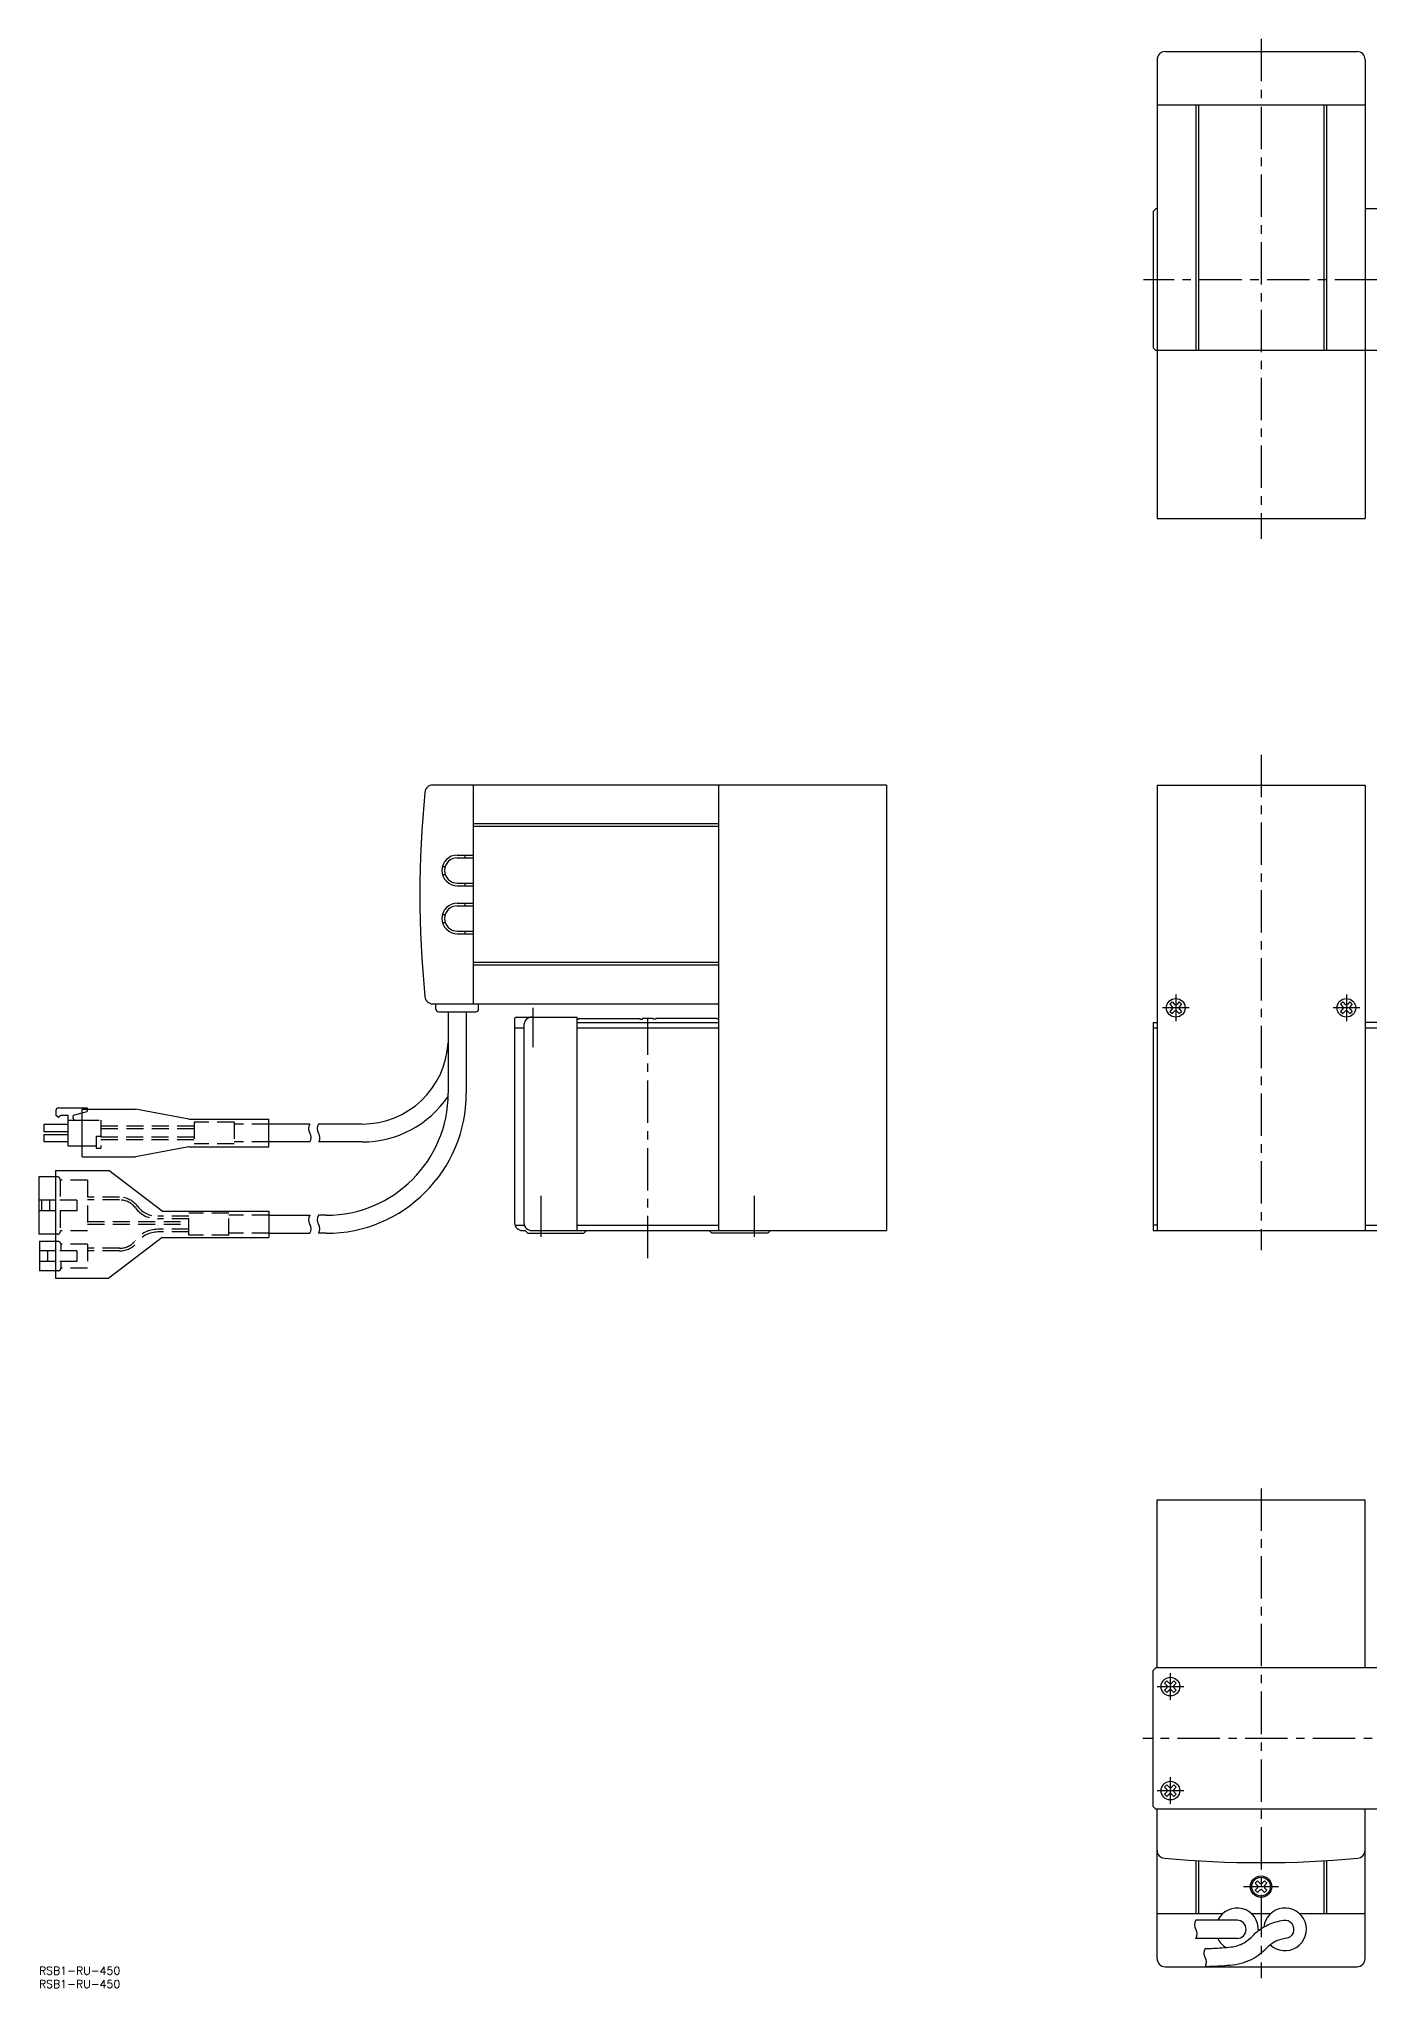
# Model space of a CAD drawing. Extents: x 0 to 1380, y -8 to 723.
# Drawn here: x 0 to 499, y -8 to 723 of the extents above; entities that cross this region are included whole.
import ezdxf

# ---------------------------------------------------------------- set-up
doc = ezdxf.new("R2010")
doc.units = 0
doc.header["$LTSCALE"] = 0.5
doc.linetypes.add('CENTER', pattern=[50.8, 31.75, -6.35, 6.35, -6.35])
doc.linetypes.add('DASHED', pattern=[19.05, 12.7, -6.35])
for name, color, linetype in [('MSM_CENTER', 1, 'CENTER'), ('MSM_CONTINUOUS', 7, 'CONTINUOUS'), ('MSM_DASHED', 4, 'DASHED'), ('MSM_NARROW', 5, 'CONTINUOUS'), ('MSM_PART_NUMBER', 7, 'CONTINUOUS')]:
    doc.layers.add(name, color=color, linetype=linetype)
doc.styles.get("Standard").update_dxf_attribs({"font": 'txt.shx', "height": 3, "bigfont": 'bigfont.shx'})

# ---------------------------------------------------------------- blocks, each defined once
blk = doc.blocks.new('*U1')
at = {"layer": 'MSM_PART_NUMBER'}
blk.add_text('RSB1-RU-450', height=3, dxfattribs=at).set_placement((0, -3))
blk = doc.blocks.new('*U2')
at = {"layer": 'MSM_PART_NUMBER'}
blk.add_text('RSB1-RU-450', height=3, dxfattribs=at).set_placement((0, -8))

msp = doc.modelspace()

# ---------------------------------------------------------------- linework, layer by layer
at = {"layer": 'MSM_CENTER'}
for p, q in [((458.39, 722.74), (458.39, 535.29)), ((1187.74, 632.5), (414.3, 632.5)), ((458.39, 454.37), (458.39, 268.59)), ((185.39, 344.74), (185.39, 359.49)), ((431.39, 359.5), (421.39, 359.5)), ((426.39, 364.5), (426.39, 354.5)), ((495.39, 359.5), (485.39, 359.5)), ((490.39, 364.5), (490.39, 354.5)), ((228.39, 265.62), (228.39, 355.5)), ((188.39, 273.68), (188.39, 289.07)), ((268.39, 273.68), (268.39, 289.07)), ((458.39, 179.31), (458.39, -4.31)), ((424.39, 100), (424.39, 110)), ((419.39, 105), (429.39, 105)), ((1179.54, 85.5), (414.05, 85.5)), ((419.39, 66), (429.39, 66)), ((424.39, 61), (424.39, 71)), ((451.85, 30), (464.93, 30))]:
    msp.add_line(p, q, dxfattribs=at)
at = {"layer": 'MSM_CONTINUOUS'}
for p, q in [((422.39, 718), (494.39, 718)), ((419.39, 715), (419.39, 543)), ((497.39, 715), (497.39, 543)), ((419.39, 698), (497.39, 698)), ((433.89, 698), (433.89, 606)), ((434.89, 698), (434.89, 606)), ((481.89, 698), (481.89, 606)), ((482.89, 698), (482.89, 606)), ((418.89, 659), (417.89, 658)), ((417.89, 658), (417.89, 607)), ((419.39, 659), (418.89, 659)), ((510.89, 659), (497.39, 659)), ((418.89, 606), (417.89, 607)), ((510.89, 606), (418.89, 606)), ((419.39, 543), (497.39, 543)), ((317.89, 443), (147.71, 443)), ((162.89, 443), (162.89, 361)), ((254.89, 443), (254.89, 276)), ((317.89, 443), (317.89, 276)), ((419.39, 443), (419.39, 276)), ((419.39, 443), (497.39, 443)), ((497.39, 443), (497.39, 276)), ((254.89, 428.5), (162.89, 428.5)), ((254.89, 427.5), (162.89, 427.5)), ((156.89, 416.75), (162.89, 416.75)), ((159.89, 415.75), (159.89, 416.75)), ((151.34, 412.5), (152.38, 412.5)), ((151.34, 409.5), (152.38, 409.5)), ((156.89, 415.75), (162.89, 415.75)), ((156.89, 406.25), (162.89, 406.25)), ((156.89, 405.25), (162.89, 405.25)), ((159.89, 405.25), (159.89, 406.25)), ((156.89, 398.75), (162.89, 398.75)), ((156.89, 397.75), (162.89, 397.75)), ((159.89, 397.75), (159.89, 398.75)), ((151.34, 394.5), (152.38, 394.5)), ((151.34, 391.5), (152.38, 391.5)), ((156.89, 388.25), (162.89, 388.25)), ((159.89, 387.25), (159.89, 388.25)), ((156.89, 387.25), (162.89, 387.25)), ((254.89, 376.5), (162.89, 376.5)), ((254.89, 375.5), (162.89, 375.5)), ((147.71, 361), (254.89, 361)), ((148.89, 359), (148.89, 361)), ((164.89, 359), (164.89, 361)), ((424.19, 360.83), (425.06, 361.69)), ((424.19, 360.83), (425.1, 359.92)), ((425.1, 359.08), (424.19, 358.17)), ((424.19, 358.17), (425.06, 357.31)), ((425.06, 361.69), (425.97, 360.78)), ((425.97, 358.22), (425.06, 357.31)), ((427.72, 361.69), (426.81, 360.78)), ((426.81, 358.22), (427.72, 357.31)), ((428.58, 360.83), (427.67, 359.92)), ((427.67, 359.08), (428.58, 358.17)), ((427.72, 361.69), (428.58, 360.83)), ((427.72, 357.31), (428.58, 358.17)), ((488.19, 360.83), (489.06, 361.69)), ((488.19, 360.83), (489.1, 359.92)), ((489.1, 359.08), (488.19, 358.17)), ((488.19, 358.17), (489.06, 357.31)), ((489.06, 361.69), (489.97, 360.78)), ((489.97, 358.22), (489.06, 357.31)), ((491.72, 361.69), (490.81, 360.78)), ((490.81, 358.22), (491.72, 357.31)), ((492.58, 360.83), (491.67, 359.92)), ((491.67, 359.08), (492.58, 358.17)), ((491.72, 361.69), (492.58, 360.83)), ((491.72, 357.31), (492.58, 358.17)), ((149.89, 358), (163.89, 358)), ((153.49, 358), (153.49, 327.5)), ((160.29, 358), (160.29, 327.5)), ((178.89, 356), (178.39, 355.5)), ((178.39, 355.5), (178.39, 279)), ((178.39, 352), (181.89, 352)), ((178.89, 356), (201.89, 356)), ((181.89, 353), (181.89, 279)), ((201.89, 276), (201.89, 356)), ((201.89, 355.2), (202.39, 355.2)), ((201.89, 354), (254.89, 354)), ((201.89, 352), (254.89, 352)), ((202.39, 355.5), (202.39, 355.2)), ((202.39, 355.5), (225.39, 355.5)), ((225.39, 355.5), (225.39, 355.2)), ((225.39, 355.2), (226.39, 355.2)), ((230.39, 355.5), (226.39, 355.5)), ((226.39, 355.5), (226.39, 355.2)), ((230.39, 355.5), (230.39, 355.2)), ((231.39, 355.2), (230.39, 355.2)), ((254.39, 355.5), (231.39, 355.5)), ((231.39, 355.5), (231.39, 355.2)), ((254.39, 355.5), (254.39, 355.2)), ((254.89, 355.2), (254.39, 355.2)), ((417.89, 354), (417.89, 276)), ((417.89, 354), (419.39, 354)), ((417.89, 352), (419.39, 352)), ((511.89, 354), (497.39, 354)), ((497.39, 352), (511.89, 352)), ((7.27, 321.94), (18.07, 321.94)), ((16.2, 321.53), (36.2, 321.53)), ((16.2, 303.63), (16.2, 321.53)), ((18.07, 321.94), (18.07, 321.53)), ((56.2, 317.78), (36.2, 321.53)), ((1.87, 315.82), (1.87, 313.12)), ((1.87, 315.82), (10.87, 315.82)), ((6.37, 321.04), (6.37, 319.24)), ((7.27, 318.34), (6.37, 319.24)), ((7.27, 318.34), (8.17, 319.24)), ((8.17, 319.24), (10.87, 319.24)), ((10.87, 319.24), (10.87, 307.72)), ((10.87, 317.44), (16.2, 317.44)), ((13.43, 319.43), (16.2, 320.14)), ((56.2, 317.78), (86.2, 317.78)), ((86.2, 307.38), (86.2, 317.78)), ((101.57, 315.93), (86.2, 315.93)), ((121.26, 315.93), (104.89, 315.93)), ((1.87, 313.12), (10.87, 313.12)), ((1.87, 312.04), (10.87, 312.04)), ((1.87, 312.04), (1.87, 309.34)), ((1.87, 309.34), (10.87, 309.34)), ((10.87, 307.72), (16.2, 307.72)), ((56.2, 307.38), (36.2, 303.63)), ((56.2, 307.38), (86.2, 307.38)), ((101.63, 309.23), (86.2, 309.23)), ((121.26, 309.23), (104.95, 309.23)), ((16.2, 303.63), (36.2, 303.63)), ((6.2, 296.1), (0, 296.1)), ((0, 296.1), (0, 274.6)), ((6.2, 298.55), (26.2, 298.55)), ((6.2, 298.55), (6.2, 258.15)), ((46.2, 283.3), (26.2, 298.55)), ((6.2, 287.35), (0, 287.35)), ((1, 287.35), (1, 283.35)), ((4, 287.35), (4, 283.35)), ((6.2, 283.35), (0, 283.35)), ((46.2, 283.3), (86.2, 283.3)), ((86.2, 283.3), (86.2, 273.4)), ((86.2, 281.75), (101.57, 281.75)), ((107.74, 281.75), (104.89, 281.75)), ((178.56, 278), (182.06, 278)), ((201.89, 278), (254.89, 278)), ((419.39, 278), (417.89, 278)), ((497.39, 278), (511.89, 278)), ((6.2, 274.6), (0, 274.6)), ((0.2, 271.85), (0.2, 260.85)), ((6.2, 271.85), (0.2, 271.85)), ((46.2, 273.4), (26.2, 258.15)), ((46.2, 273.4), (86.2, 273.4)), ((86.2, 274.95), (101.57, 274.95)), ((107.74, 274.95), (104.89, 274.95)), ((181.39, 276), (182.39, 276)), ((182.39, 276), (183.39, 275)), ((183.39, 275), (204.39, 275)), ((184.89, 276), (317.89, 276)), ((204.39, 275), (205.39, 276)), ((251.39, 276), (252.39, 275)), ((273.39, 275), (252.39, 275)), ((273.39, 275), (274.39, 276)), ((417.89, 276), (1177.89, 276)), ((6.2, 268.35), (0.2, 268.35)), ((6.2, 264.35), (0.2, 264.35)), ((3.2, 268.35), (3.2, 264.35)), ((6.2, 260.85), (0.2, 260.85)), ((6.2, 258.15), (26.2, 258.15)), ((419.39, 175), (497.39, 175)), ((419.39, 112), (419.39, 175)), ((497.39, 112), (497.39, 175)), ((417.89, 111), (418.89, 112)), ((417.89, 60), (417.89, 111)), ((510.89, 112), (418.89, 112)), ((422.19, 106.33), (423.06, 107.19)), ((422.19, 106.33), (423.1, 105.42)), ((423.1, 104.58), (422.19, 103.67)), ((422.19, 103.67), (423.06, 102.81)), ((423.06, 107.19), (423.97, 106.28)), ((423.97, 103.72), (423.06, 102.81)), ((425.72, 107.19), (424.81, 106.28)), ((424.81, 103.72), (425.72, 102.81)), ((426.58, 106.33), (425.67, 105.42)), ((425.67, 104.58), (426.58, 103.67)), ((425.72, 107.19), (426.58, 106.33)), ((425.72, 102.81), (426.58, 103.67)), ((422.19, 67.33), (423.06, 68.19)), ((422.19, 67.33), (423.1, 66.42)), ((423.06, 68.19), (423.97, 67.28)), ((425.72, 68.19), (424.81, 67.28)), ((426.58, 67.33), (425.67, 66.42)), ((425.72, 68.19), (426.58, 67.33)), ((417.89, 60), (418.89, 59)), ((510.89, 59), (418.89, 59)), ((419.39, 3), (419.39, 59)), ((423.1, 65.58), (422.19, 64.67)), ((422.19, 64.67), (423.06, 63.81)), ((423.97, 64.72), (423.06, 63.81)), ((424.81, 64.72), (425.72, 63.81)), ((425.67, 65.58), (426.58, 64.67)), ((425.72, 63.81), (426.58, 64.67)), ((497.39, 3), (497.39, 59)), ((433.89, 39.75), (433.89, 20)), ((434.89, 39.69), (434.89, 20)), ((481.89, 39.69), (481.89, 20)), ((482.89, 39.75), (482.89, 20)), ((456.19, 31.33), (457.06, 32.19)), ((457.1, 30.42), (456.19, 31.33)), ((457.1, 29.58), (456.19, 28.67)), ((457.97, 31.28), (457.06, 32.19)), ((459.72, 32.19), (458.81, 31.28)), ((460.58, 31.33), (459.67, 30.42)), ((460.58, 28.67), (459.67, 29.58)), ((460.58, 31.33), (459.72, 32.19)), ((457.06, 27.81), (456.19, 28.67)), ((457.97, 28.72), (457.06, 27.81)), ((459.72, 27.81), (458.81, 28.72)), ((459.72, 27.81), (460.58, 28.67)), ((419.39, 20), (444.09, 20)), ((449.39, 17.4), (433.89, 17.4)), ((443.64, 19.56), (443.64, 20)), ((454.68, 20), (462.09, 20)), ((455.14, 19.56), (455.14, 20)), ((461.64, 19.56), (461.64, 20)), ((472.68, 20), (497.39, 20)), ((473.14, 19.56), (473.14, 20)), ((449.39, 10.6), (433.89, 10.6)), ((422.39, 0), (494.39, 0))]:
    msp.add_line(p, q, dxfattribs=at)
for centre, radius in [((426.39, 359.5), 3.5), ((490.39, 359.5), 3.5), ((424.39, 105), 3.5), ((424.39, 66), 3.5), ((458.39, 30), 4), ((458.39, 30), 3.5)]:
    msp.add_circle(centre, radius, dxfattribs=at)
for centre, radius, start, end in [((422.39, 715), 3, 90, 180), ((494.39, 715), 3, 0, 90), ((542.89, 402), 400, 174.50736, 185.49264), ((147.71, 440), 3, 90, 174.50736), ((156.89, 411), 5.75, 90, 270), ((156.89, 411), 4.75, 90, 270), ((156.89, 393), 5.75, 90, 270), ((156.89, 393), 4.75, 90, 270), ((147.71, 364), 3, 185.49264, 270), ((149.89, 359), 1, 180, 270), ((163.89, 359), 1, 270, 0), ((424.68, 359.5), 0.593, 315.00875, 44.99932), ((426.39, 361.2), 0.593, 225.00885, 314.99484), ((426.39, 357.8), 0.593, 44.99625, 134.99555), ((428.09, 359.5), 0.593, 135.00096, 224.99535), ((488.68, 359.5), 0.593, 315.00875, 44.99932), ((490.39, 361.2), 0.593, 225.00885, 314.99484), ((490.39, 357.8), 0.593, 44.99625, 134.99555), ((492.09, 359.5), 0.593, 135.00096, 224.99535), ((184.89, 353), 3, 90, 180), ((121.26, 348.21), 32.28, 270, 356.81057), ((7.27, 321.04), 0.9, 89.99998, 179.99996), ((107.74, 327.5), 45.75, 270, 0), ((107.74, 327.5), 52.55, 270, 0), ((121.26, 348.21), 38.98, 270, 325.73072), ((13.68, 318.45), 1.01, 104.38142, 270), ((181.39, 279), 3, 180, 270), ((184.89, 279), 3, 180, 270), ((422.68, 105), 0.593, 315.00875, 44.99932), ((424.39, 106.7), 0.593, 225.00885, 314.99484), ((424.39, 103.3), 0.593, 44.99625, 134.99555), ((426.09, 105), 0.593, 135.00096, 224.99535), ((422.68, 66), 0.593, 315.00875, 44.99932), ((424.39, 67.7), 0.593, 225.00885, 314.99484), ((426.09, 66), 0.593, 135.00096, 224.99535), ((424.39, 64.3), 0.593, 44.99625, 134.99555), ((422.39, 43.64), 3, 180, 264.79727), ((458.39, 439), 400, 264.79727, 275.20273), ((494.39, 43.64), 3, 275.20273, 0), ((456.68, 30), 0.593, 315.00455, 45.00352), ((458.39, 31.7), 0.593, 225.00465, 314.99904), ((460.09, 30), 0.593, 135.00516, 224.99115), ((449.39, 14), 8, 355.9486, 154.84934), ((458.39, 28.3), 0.593, 45.00045, 134.99135), ((467.39, 14), 8, 226.22284, 174.24631), ((449.39, 14), 3.4, 270, 90), ((469.6, -2.77), 20.3, 115.38447, 131.67623), ((470.12, -5.02), 22.57, 98.35697, 114.10941), ((467.39, 14), 3.35, 277.26161, 99.45256), ((449.39, 14), 8, 205.15066, 238.33582), ((441.03, 55.21), 48.2, 273.08034, 277.29486), ((445.8, 20.12), 12.79, 276.03524, 298.95963), ((435.77, 32.29), 28.45, 304.78191, 315.61811), ((438.36, 30.29), 32.14, 302.61261, 315.36659), ((469.53, -1.63), 12.5, 116.3883, 131.61327), ((469.95, -3.79), 14.62, 98.40078, 114.09469), ((422.39, 3), 3, 180, 270), ((436.18, 110.68), 103.87, 270.69255, 274.10635), ((436.06, 109.98), 109.88, 270.74543, 274.06923), ((440.94, 55.13), 54.83, 273.0541, 277.18977), ((445.62, 21.41), 20.79, 276.03524, 298.95963), ((494.39, 3), 3, 270, 0)]:
    msp.add_arc(centre, radius, start, end, dxfattribs=at)
at = {"layer": 'MSM_DASHED'}
for p, q in [((18.07, 321.53), (18.07, 320.62)), ((16.2, 320.14), (18.07, 320.62)), ((16.2, 317.44), (23.2, 317.44)), ((23.2, 317.44), (23.2, 306.82)), ((58.2, 315.08), (23.2, 315.08)), ((58.2, 316.68), (58.2, 308.48)), ((73.2, 316.68), (58.2, 316.68)), ((73.2, 316.68), (73.2, 308.48)), ((86.2, 315.93), (73.2, 315.93)), ((16.2, 307.72), (21.4, 307.72)), ((21.4, 311.32), (23.2, 311.32)), ((21.4, 311.32), (21.4, 306.82)), ((58.2, 314.08), (23.2, 314.08)), ((23.2, 311.08), (58.2, 311.08)), ((23.2, 310.08), (58.2, 310.08)), ((73.2, 308.48), (58.2, 308.48)), ((86.2, 309.23), (73.2, 309.23)), ((21.4, 306.82), (23.2, 306.82)), ((7, 296.1), (6.2, 296.1)), ((8, 295.1), (8, 287.35)), ((18.2, 294.85), (8, 294.85)), ((18.2, 294.85), (18.2, 275.85)), ((14.2, 287.35), (6.2, 287.35)), ((14.2, 287.35), (14.2, 283.35)), ((30.23, 288.45), (18.2, 288.45)), ((30.23, 287.45), (18.2, 287.45)), ((14.2, 283.35), (6.2, 283.35)), ((8, 283.35), (8, 275.6)), ((18.2, 279.35), (56.2, 279.35)), ((18.2, 278.35), (56.2, 278.35)), ((56.2, 281.35), (44.55, 281.35)), ((56.2, 280.35), (44.55, 280.35)), ((71.2, 282.5), (56.2, 282.5)), ((56.2, 274.2), (56.2, 282.5)), ((71.2, 274.2), (71.2, 282.5)), ((86.2, 281.75), (71.2, 281.75)), ((7, 274.6), (6.2, 274.6)), ((7.2, 271.85), (6.2, 271.85)), ((18.2, 275.85), (8, 275.85)), ((8.2, 270.85), (8.2, 268.35)), ((18.2, 270.85), (8.2, 270.85)), ((18.2, 270.85), (18.2, 261.85)), ((56.2, 276.45), (44.55, 276.45)), ((56.2, 275.45), (44.55, 275.45)), ((71.2, 274.2), (56.2, 274.2)), ((86.2, 274.95), (71.2, 274.95)), ((14.2, 268.35), (6.2, 268.35)), ((14.2, 264.35), (6.2, 264.35)), ((8.2, 264.35), (8.2, 261.85)), ((14.2, 268.35), (14.2, 264.35)), ((30.23, 269.35), (18.2, 269.35)), ((30.23, 268.35), (18.2, 268.35)), ((7.2, 260.85), (6.2, 260.85)), ((18.2, 261.85), (8.2, 261.85))]:
    msp.add_line(p, q, dxfattribs=at)
for centre, radius, start, end in [((7, 295.1), 1, 0.00173, 90.00173), ((30.23, 279.95), 8.5, 37.27056, 90.00173), ((30.23, 279.95), 7.5, 37.27056, 90.00173), ((44.55, 290.85), 9.5, 217.27056, 270.00173), ((44.55, 290.85), 10.5, 217.27056, 270.00173), ((7, 275.6), 1, 270.00173, 0.00173), ((7.2, 270.85), 1, 0.00172, 90.00173), ((30.23, 276.85), 7.5, 270.00173, 322.7329), ((30.23, 276.85), 8.5, 270.00173, 322.7329), ((44.55, 265.95), 10.5, 90.00173, 142.7329), ((44.55, 265.95), 9.5, 90.00173, 142.7329), ((7.2, 261.85), 1, 270.00173, 0.00173)]:
    msp.add_arc(centre, radius, start, end, dxfattribs=at)
at = {"layer": 'MSM_NARROW'}
for centre, start, end in [((104.21, 314.23), 147.22092, 212.77908), ((107.53, 314.23), 147.22092, 212.77908), ((98.93, 310.83), 329.36586, 32.77908), ((102.25, 310.83), 329.36586, 32.77908), ((104.21, 280.05), 147.22092, 212.77908), ((98.93, 276.65), 327.22092, 32.77908), ((107.53, 280.05), 147.22092, 212.77908), ((102.25, 276.65), 327.22092, 32.77908), ((436.53, 15.7), 147.22092, 212.77908), ((431.25, 12.3), 327.22092, 32.77908), ((440.08, 5.12), 147.22092, 212.77908), ((434.8, 1.72), 329.1387, 32.77908)]:
    msp.add_arc(centre, 3.14, start, end, dxfattribs=at)

# ---------------------------------------------------------------- block references
at = {"layer": 'MSM_CONTINUOUS'}
for name in ['*U1', '*U2']:
    msp.add_blockref(name, (0, 0), dxfattribs=at)

doc.saveas('drawing.dxf')
